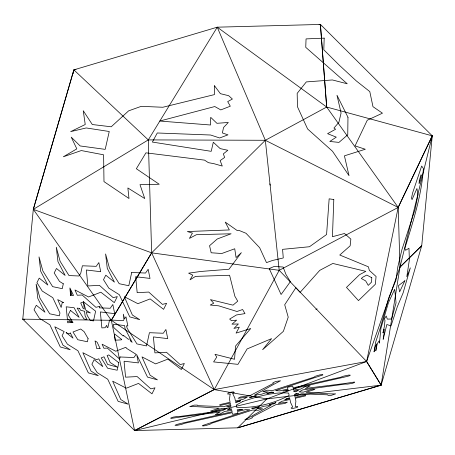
<?xml version="1.0" encoding="UTF-8"?>
<svg xmlns="http://www.w3.org/2000/svg" width="455" height="455" viewBox="0 0 455 455"><rect width="100%" height="100%" fill="white"/><g stroke="black" fill="none" stroke-linecap="round" stroke-linejoin="round"><path stroke-width="0.68" d="M22.773 319.183L33.306 209.317L111.304 320.292L214.231 389.594L266.869 398.921L381.153 385.14L366.639 361.492L279.205 270.321L265.333 140.254L217.245 27.186L73.869 69.865L33.3 209.345L151.64 252.838L265.339 140.282L326.684 107.033L432.25 135.84L421.728 245.677L381.142 385.158L237.755 427.825L134.583 430.566L22.761 319.16L111.304 320.292L151.657 252.849L148.285 139.907L217.28 27.181L320.451 24.445L432.244 135.823M73.312 73.363L73.875 69.86L75.985 69.615M151.64 252.838L111.304 320.292L134.583 430.566L266.869 398.921L366.639 361.492L398.188 207.423L432.25 135.84L399.979 267.119L381.136 385.169L366.599 361.509L399.979 267.119L398.193 207.4L432.244 135.835M33.312 209.334L73.869 69.871L148.285 139.907L265.339 140.282L398.188 207.429L326.684 107.033L217.251 27.181M398.205 207.417L279.205 270.321L214.248 389.594L366.616 361.492M266.869 398.921L237.755 427.825L381.153 385.14M33.306 209.363L148.285 139.907M315.872 309.588L317.089 308.854M214.225 389.571L134.578 430.566L214.231 389.594L151.657 252.849L279.205 270.321M319.069 24.775L320.445 24.451L320.849 26.509M22.761 319.16L24.815 319.717M269.752 183.883L270.344 185.168M83.521 301.875L85.739 309.991L90.397 312.949L86.228 311.777L87.263 315.565L90.192 320.263L93.485 320.957L95.624 311.186L83.584 301.847L80.711 302.967L83.066 308.297L84.306 309.082L83.458 301.898M384.083 329.511L384.054 333.458L383.161 339.311L386.847 324.495L391.004 325.934L397.334 306.698L403.09 292.963L410.313 267.87L406.821 276.708L409.381 259.742L408.96 248.265L405.587 250.295L404.853 248.385C412.799 222.199 421.626 195.974 423.383 168.441L421.66 166.052L412.571 193.051L411.502 198.192L412.054 199.626L416.922 188.518L418.014 194.854L415.028 209.55L401.907 249.693L397.846 266.778L395.901 280.286L388.718 297.962L380.334 327.839L375.665 342.171L374.05 351.851L375.329 346.238L376.808 343.849L375.784 350.777L377.32 343.491L379.106 340.983L379.436 343.133L380.92 328.317L388.468 302.626L394.707 289.249L396.06 302.871L391.63 319.006L387.324 319.12L386.227 316.009L384.333 318.875L384.981 320.434L384.384 326.406L382.974 332.861L384.083 329.511M214.498 85.756L214.419 94.606L162.81 107.261L141.26 106.334L128.623 110.855L111.213 126.791L92.297 124.528L83.254 110.724L85.233 124.511L70.656 131.631L86.211 127.952L109.251 131.501L105.196 149.371L80.154 145.947L71.225 137.143L76.827 148.87L63.342 156.787L81.297 150.554L103.615 154.808L103.985 181.608L128.987 198.494L127.866 187.972L144.747 198.539L139.992 184.656L159.227 184.252L136.352 168.731L145.93 152.84L204.562 160.132L208.379 162.657L213.952 163.686L222.267 166.052L220.135 160.598L224.662 157.436L223.32 153.904L227.83 150.281L220.163 148.603L213.31 142.244L211.211 151.333L152.368 142.068L157.271 132.985L210.625 135.016L219.68 137.979L227.966 134.851L222.381 132.957L223.547 127.514L228.308 122.469L216.921 123.311L210.716 117.339L210.511 125L159.716 121.047L214.788 106.544L220.811 109.917L230.31 106.197L227.688 101.636L232.391 99.036L228.66 95.698L220.408 93.684L214.498 85.756M347.967 117.253L347.757 134.805L338.964 142.392L329.79 141.459L336.285 137.143L327.577 133.668L335.608 129.237L333.959 128.031L338.878 122.355L341.079 113.05L336.979 95.237L347.967 117.253M324.182 38.129L323.812 49.8L339.385 65.287L356.35 80.956L369.79 91.586L372.975 106.675L382.456 113.187L367.27 120.222L355.059 145.896L365.302 149.257L344.412 155.838L349.03 175.681L332.52 151.276L307.608 128.981L297.462 106.754L297.172 93.366L306.312 81.917L332.406 79.955L347.239 83.777L305.749 47.331L306.056 38.903L324.182 38.129M333.799 199.535L332.446 236.702L344.492 233.5L350.851 239.12L350.145 245.831L339.76 255.022L368.402 266.812L369.352 270.412L376.08 276.492L375.329 284.284L358.477 300.596L346.483 287.389L359.564 274.661L365.82 271.351L332.81 263.451L319.757 270.355L300.118 292.372L295.841 287.765L284.705 304.748L288.225 317.152L283.374 331.337L262.609 349.719L271.584 338.634L247.116 348.934L237.959 364.341L213.6 361.907L216.785 357.056L214.982 354.308L234.558 359.274L235.536 346.079L250.739 328.527L236.082 333.111L239.307 327.173L233.938 328.43L238.38 323.966L231.993 324.176L236.628 320.144L231.498 320.741L229.656 319.074L236.418 314.968L244.983 313.609L242.6 309.508L236.992 311.499L218.724 305.84L210.25 305.038L213.731 303.195L210.477 299.635L233.005 305.151L237.737 301.17L234.865 296.245L229.582 275.264L195.502 276.384L190.042 279.802L192.789 275.178L188.62 273.159L200.814 271.464L228.984 269.241L241.377 252.644L236.065 257.57L234.734 248.766L221.773 253.509L211.171 252.775L209.556 245.706L217.28 238.977L231.112 233.773L196.401 234.7L189.439 238.386L192.431 233.108L187.392 231.544L229.36 229.946L225.219 222.097L237.203 230.554L238.704 230.287L246.024 233.284L259.668 247.73L266.482 262.615L272.528 260.47L283.272 257.962L282.572 249.351L309.48 246.735L326.582 234.518L329.147 198.824L333.799 199.535M371.775 277.709L371.593 282.032L368.26 285.382L365.683 280.934L361.321 278.488L362.868 277.14L366.781 275.07L371.775 277.709M419.283 180.51L419.078 183.735L420.386 180.39L421.336 175.852L421.074 174.777L419.283 180.51M230.139 394.041L229.485 399.262L230.116 402.26L219.759 404.632L219.93 405.502L230.298 403.124L230.577 404.455L223.786 406.707L197.72 405.667L197.311 405.087L194.149 405.138L189.735 406.616C199.495 406.366 209.408 407.873 219.282 408.198L210.494 411.11L213.264 411.257L222.063 408.345L226.334 408.579L222.575 410.637L180.174 416.416L177.877 416.376L173.253 417.121L170.818 417.946L170.864 418.463C187.176 415.887 203.686 414.277 220.078 412.002L215.215 414.676L219.833 414.067L224.713 411.4L231.834 410.467L232.113 411.786L181.17 423.349L176.318 424.583L175.027 425.328L176.597 425.431L181.556 424.413L184.815 423.252L232.295 412.662L232.653 414.374L237.891 413.174L237.544 411.462L245.603 409.614L249.846 409.841L202.532 425.522L202.731 425.982L205.404 425.647L209.948 424.276L211.524 423.269L252.656 409.995L258.144 410.291L262.598 408.817L257.109 408.516L263.951 406.252L271.015 405.325C262.245 410.018 253.685 415.284 244.864 419.692L249.556 419.055L252.474 417.707L251.945 417.121L275.707 404.711L284.853 403.511L287.327 402.163L278.176 403.363L281.964 401.282L289.96 399.45L290.586 402.527L292.713 407.032L291.12 408.004L291.974 408.653L297.229 407.43L297.741 406.457L295.244 406.451L295.898 401.236L295.272 398.233L305.623 395.861L305.453 394.997L295.09 397.369L294.812 396.038L301.597 393.791L327.663 394.832L328.072 395.412L331.234 395.355L335.648 393.876C325.888 394.127 315.975 392.62 306.101 392.295L314.894 389.389L312.124 389.235L303.32 392.147L299.049 391.92L302.808 389.855L345.209 384.083L347.506 384.117L352.136 383.377L354.57 382.547L354.519 382.029C338.213 384.611 321.696 386.221 305.305 388.49L310.173 385.823L305.55 386.426L300.67 389.099L293.549 390.032L293.27 388.712L344.213 377.144L349.065 375.915L350.356 375.17L348.786 375.068L343.832 376.086L340.573 377.24L293.088 387.831L292.73 386.124L287.492 387.319L287.844 389.036L279.779 390.879L275.542 390.652L322.857 374.971L322.652 374.51L319.984 374.852L315.434 376.217L313.859 377.223L272.727 390.504L267.239 390.208L262.791 391.675L268.274 391.977L261.432 394.24L254.368 395.167C263.138 390.475 271.703 385.209 280.525 380.801L275.827 381.438L272.909 382.786L273.438 383.372L249.681 395.782L240.53 396.982L238.062 398.33L247.213 397.135L243.425 399.211L235.428 401.043L234.803 397.971L232.676 393.467L234.268 392.494L233.415 391.846L230.776 392.21L228.154 393.063L227.648 394.036L230.139 394.041M63.302 283.801L62.238 288.669L52.643 286.644L42.861 270.958L39.011 256.865L40.711 271.311L47.872 285.063L39.204 278.124L36.94 282.646L42.241 291.069L52.769 297.655L59.963 312.949L59.338 315.827L49.743 313.802L39.96 298.11L36.11 284.017L37.81 298.463L44.971 312.221L36.303 305.277L34.04 309.804L39.34 318.221L49.868 324.813L60.293 346.96L70.241 349.747L62.909 345.1L54.81 326.775L64.172 331.593L62.102 335.733L67.403 344.156L77.93 350.742L88.355 372.895L98.303 375.682L90.972 371.03L82.873 352.705L96.488 359.712L98.763 358.824L102.83 366.628L94.162 359.683L91.899 364.21L97.194 372.628L107.721 379.22L118.152 401.367L128.094 404.154L120.763 399.507L112.669 381.182L126.28 388.189L138.542 383.411L151.981 393.837L154.996 387.802L150.872 388.883L137.143 376.564L125.569 377.172L124.078 361.577L124.249 361.236L138.405 362.914L136.727 354.718L147.488 377.076L157.436 379.862L150.105 375.21L142.006 356.885L155.616 363.892L167.878 359.12L181.317 369.54L184.338 363.505L180.208 364.591L166.479 352.267L154.91 352.875L153.386 336.916L167.747 338.617L165.876 329.483L163.265 333.248L149.428 332.69L146.533 345.936L136.938 343.912L127.155 328.226L126.49 325.797L127.849 325.956L125.984 316.822L124.59 318.83L123.305 314.132L123.965 319.728L123.368 320.587L109.53 320.024L107.88 327.583L107.221 327.617L106.743 325.302L105.059 327.731L101.863 327.896L100.339 311.937L114.7 313.637L112.829 304.503L110.218 308.268L99.247 307.825L100.043 306.238L95.914 307.324L82.184 294.999L77.304 295.255L74.973 289.971L88.583 296.978L100.845 292.207L114.285 302.626L117.299 296.592L113.176 297.678L99.44 285.353L87.872 285.962L86.348 270.003L100.709 271.703L98.843 262.569L96.227 266.334L82.389 265.771L80.706 273.478L78.971 275.98L69.012 275.576L60.117 261.312L56.272 247.219L57.967 261.665L65.133 275.417L56.46 268.473L54.196 273L59.497 281.418L63.302 283.801M62.233 302.575L61.169 307.443L57.711 299.617L63.563 302.632L62.233 302.575M88.088 338.6L87.4 341.756L77.805 339.731L72.988 332.002L80.689 329.005L84.118 331.667L88.088 338.6M131.7 272.482L128.805 285.734L119.21 283.71L109.427 268.023L105.577 253.924L107.278 268.37L114.438 282.128L105.77 275.184L103.507 279.711L108.808 288.129L119.335 294.721L129.76 316.873L139.708 319.655L132.377 315.008L124.278 296.683L137.888 303.69L150.15 298.912L163.59 309.337L166.61 303.303L162.481 304.389L148.751 292.064L137.182 292.673L135.658 276.714L150.019 278.414L148.148 269.28L145.537 273.046L131.7 272.482M118.829 362.754L117.191 370.228L107.596 368.209L101.164 357.892L104.002 356.788L107.596 364.409L117.538 367.196L110.207 362.55L107.124 355.571L108.751 354.94L118.829 362.754M120.086 356.982L119.625 359.103L107.346 348.086L103.899 348.268L102.113 344.225L115.724 351.232L125.87 347.279L126.535 348.337L136.142 354.348L133.924 357.539L120.086 356.982M404.887 280.769L399.621 291.882L398.426 285.666L404.887 280.769M70.451 310.412L68.187 314.934L72.919 322.453L67.346 318.921L66.191 306.801L74.119 307.745L79.124 317.357L70.451 310.412M123.498 335.392L123.18 336.035L113.813 327.628L113.488 324.25L124.653 325.575L125.006 328.578L130.318 338.782L128.373 339.293L123.498 335.392M121.531 339.328L121.252 339.885L115.013 340.215L114.45 334.288L114.836 334.141L121.531 339.328M130.75 339.612L130.181 340.744L132.166 342.336L130.75 339.612M290.358 281.685L281.099 294.504L269.212 268.564L274.194 266.459L283.101 267.028L285.979 274.49L290.358 281.685M421.711 245.706L399.979 267.119L421.711 245.683M230.912 406.065L229.212 407.003L226.567 406.855L230.787 405.462L230.912 406.065M240.57 400.775L235.77 402.738L235.605 401.913L240.57 400.775M286.542 398.773L284.813 399.723L289.784 398.586L289.613 397.755L286.542 398.773M296.177 393.495L294.47 394.428L294.601 395.037L298.816 393.638L296.177 393.495M229.553 408.749L227.216 410.029L231.623 409.454L231.498 408.857L229.553 408.749M242.862 401.464L236.247 405.087L236.719 407.407C254.669 408.163 273.284 403.841 289.135 395.412L288.663 393.086C273.017 391.829 257.547 396.544 242.862 401.464M251.894 396.521L249.545 397.807L256.284 395.947L251.894 396.521M275.844 402.686L273.489 403.972L269.104 404.546L275.844 402.686M298.173 390.464L295.835 391.744L293.885 391.641L293.759 391.044L298.173 390.464M70.366 333.026L68.421 333.782L66.06 332.565L73.039 338.156L70.366 333.026M271.083 392.13L266.84 393.535L273.711 392.273L271.083 392.13M258.548 406.963L254.305 408.368L251.678 408.22L258.548 406.963M288.021 389.912L283.021 391.055L288.186 390.731L288.021 389.912M242.361 409.437L237.368 410.581L237.197 409.762L242.361 409.437M71.02 295.585L70.616 295.608L69.882 287.918L73.534 295.454L72.004 295.534L70.258 289.152L71.02 295.585M72.8 322.498L67.715 322.766L67.55 321.025L72.8 322.498M100.089 348.467L96.756 348.644L95.038 340.926L97.165 342.262L100.089 348.467M79.625 308.399L77.14 308.103L83.891 318.932L87.024 319.598L85.108 315.912L84.567 311.311L80.455 310.162L79.625 308.399M326.684 107.033L320.405 24.428L326.684 107.033"/></g></svg>
